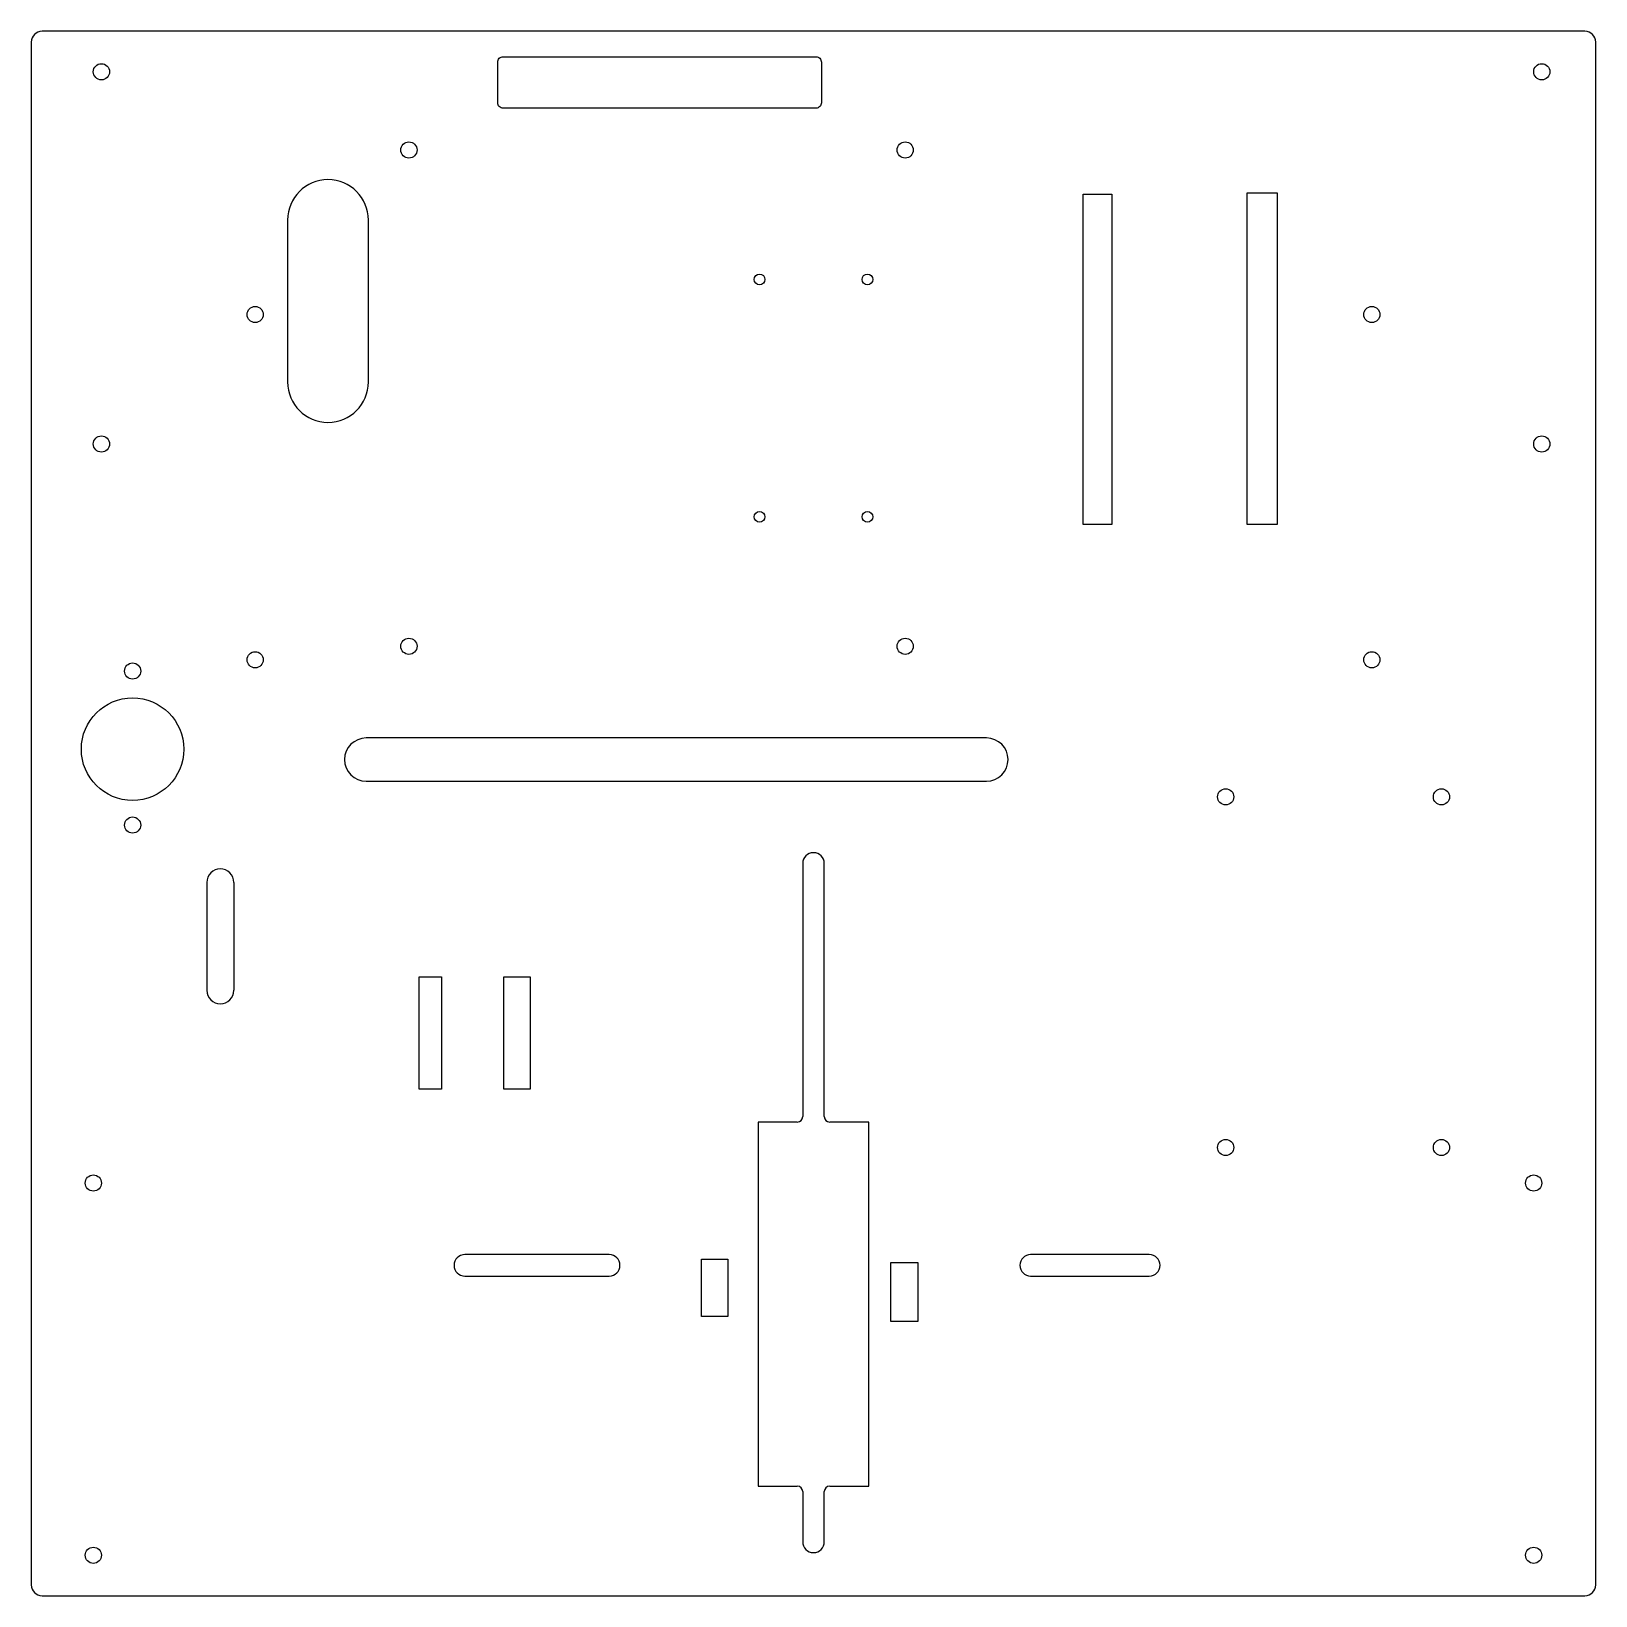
# Model space of a CAD drawing. Header units: millimetres. Extents: x 7 to 297, y 47 to 337.
import ezdxf

# ---------------------------------------------------------------- set-up
doc = ezdxf.new("R2010")
doc.units = ezdxf.units.MM

# ---------------------------------------------------------------- blocks, each defined once
blk = doc.blocks.new('LAOJIEXIEBIEKOIN')
at = {"color": 7, "linetype": 'Continuous', "lineweight": 25}
for p, q in [((149.84, 187.3), (149.84, 140.37)), ((153.84, 140.37), (153.84, 187.3)), ((141.59, 139.37), (141.59, 71.87)), ((148.84, 139.37), (141.59, 139.37)), ((162.09, 139.37), (154.84, 139.37)), ((162.09, 71.87), (162.09, 139.37)), ((113.97, 114.81), (87.21, 114.81)), ((214.09, 114.81), (192.09, 114.81)), ((87.21, 110.81), (113.97, 110.81)), ((192.09, 110.81), (214.09, 110.81)), ((141.59, 71.87), (148.84, 71.87)), ((149.84, 70.87), (149.84, 61.56)), ((153.84, 61.56), (153.84, 70.87)), ((154.84, 71.87), (162.09, 71.87))]:
    blk.add_line(p, q, dxfattribs=at)
for points in [[(131.1, 113.97), (135.95, 113.97), (135.95, 103.34), (131.1, 103.34)], [(166.17, 113.35), (171.18, 113.35), (171.18, 102.4), (166.17, 102.4)]]:
    blk.add_lwpolyline(points, close=True)
for centre, radius, start, end in [((151.84, 187.3), 2, 0, 180), ((148.84, 140.37), 1, 270, 0), ((154.84, 140.37), 1, 180, 270), ((87.21, 112.81), 2, 90, 270), ((113.97, 112.81), 2, 270, 90), ((192.09, 112.81), 2, 90, 270), ((214.09, 112.81), 2, 270, 90), ((148.84, 70.87), 1, 360, 90), ((154.84, 70.87), 1, 90, 180), ((151.84, 61.56), 2, 180, 0)]:
    blk.add_arc(centre, radius, start, end, dxfattribs=at)
blk = doc.blocks.new('TUOLUOYIKONG')
at = {"color": 7, "linetype": 'Continuous', "lineweight": 25}
for centre in [(141.84, 290.56), (161.84, 290.56), (141.84, 246.56), (161.84, 246.56)]:
    blk.add_circle(centre, 1, dxfattribs=at)
blk = doc.blocks.new('DIANLUBANKONG')
at = {"color": 7, "linetype": 'Continuous', "lineweight": 25}
for centre in [(76.84, 314.56), (168.84, 314.56), (76.84, 222.56), (168.84, 222.56)]:
    blk.add_circle(centre, 1.5, dxfattribs=at)

msp = doc.modelspace()

# ---------------------------------------------------------------- linework, layer by layer
for p, q in [((294.84, 336.56), (8.84, 336.56)), ((39.37, 178.79), (39.37, 158.79)), ((44.37, 178.79), (44.37, 158.79))]:
    msp.add_line(p, q)
at = {"color": 7, "linetype": 'Continuous', "lineweight": 25}
for p, q in [((6.84, 334.56), (6.84, 48.56)), ((296.84, 48.56), (296.84, 334.56)), ((54.34, 301.56), (54.34, 271.56)), ((69.34, 271.56), (69.34, 301.56)), ((183.91, 205.56), (68.91, 205.56)), ((68.91, 197.56), (183.91, 197.56)), ((8.84, 46.56), (294.84, 46.56))]:
    msp.add_line(p, q, dxfattribs=at)
msp.add_lwpolyline([(94.3, 331.85), (152.3, 331.85, -0.414214), (153.3, 330.85), (153.3, 323.3, -0.414214), (152.3, 322.3), (94.3, 322.3, -0.414214), (93.3, 323.3), (93.3, 330.85, -0.414214)], format="xyb", close=True)
for points in [[(201.8, 306.37), (207.15, 306.37), (207.15, 245.12), (201.8, 245.12)], [(232.2, 306.61), (237.8, 306.61), (237.8, 245.12), (232.2, 245.12)], [(78.74, 161.29), (82.9, 161.29), (82.9, 140.48), (78.74, 140.48)], [(94.42, 161.29), (99.31, 161.29), (99.31, 140.48), (94.42, 140.48)]]:
    msp.add_lwpolyline(points, close=True)
for centre in [(19.84, 329.06), (286.84, 329.06), (48.34, 284.06), (255.34, 284.06), (285.34, 123.06), (18.34, 54.06), (285.34, 54.06)]:
    msp.add_circle(centre, 1.5, dxfattribs=at)
for centre, radius in [((19.84, 260.06), 1.5), ((286.84, 260.06), 1.5), ((48.34, 220.06), 1.5), ((255.34, 220.06), 1.5), ((25.62, 217.97), 1.5), ((25.62, 203.49), 9.5), ((228.24, 194.65), 1.5), ((268.24, 194.65), 1.5), ((25.62, 189.42), 1.5), ((228.24, 129.65), 1.5), ((268.24, 129.65), 1.5), ((18.34, 123.06), 1.5)]:
    msp.add_circle(centre, radius)
for centre, radius, start, end in [((8.84, 334.56), 2, 90, 180), ((294.84, 334.56), 2, 0, 90), ((61.84, 301.56), 7.5, 0, 180), ((61.84, 271.56), 7.5, 180, 0), ((68.91, 201.56), 4, 90, 270), ((183.91, 201.56), 4, 270, 90), ((8.84, 48.56), 2, 180, 270), ((294.84, 48.56), 2, 270, 0)]:
    msp.add_arc(centre, radius, start, end, dxfattribs=at)
for centre, start, end in [((41.87, 178.79), 0.0526, 179.9422), ((41.88, 158.79), 180, 0)]:
    msp.add_arc(centre, 2.5, start, end)

# ---------------------------------------------------------------- block references
for name, p in [('DIANLUBANKONG', (0, 0)), ('TUOLUOYIKONG', (0, 0)), ('LAOJIEXIEBIEKOIN', (0, -5))]:
    msp.add_blockref(name, p)

doc.saveas('drawing.dxf')
